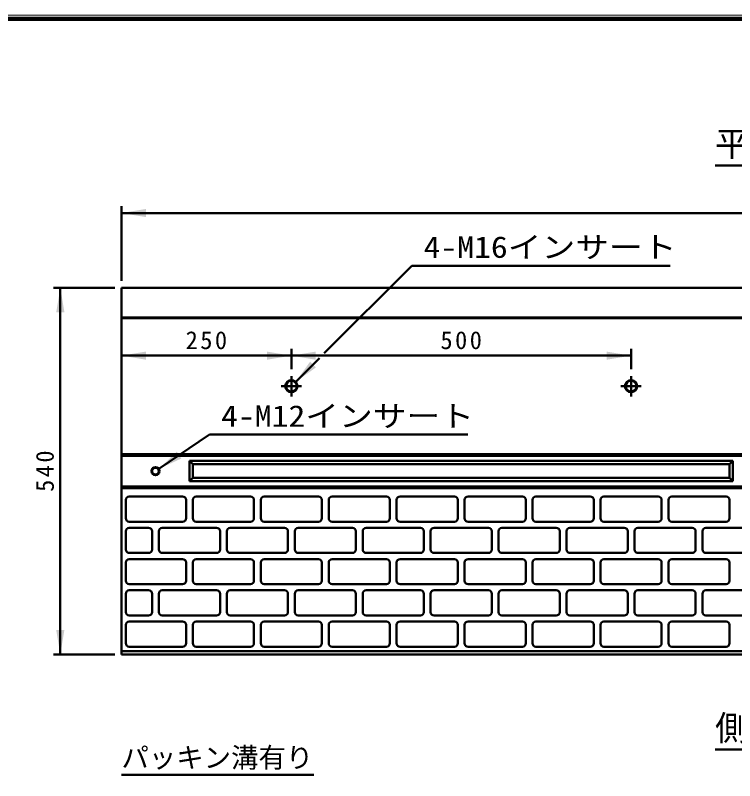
# Model space of a CAD drawing. Units: millimetres, scale not verified. Extents: x 100 to 4105, y 100 to 2870.
# Drawn here: x 1780 to 2838, y 1743 to 2870 of the extents above; entities that cross this region are included whole.
import ezdxf
from ezdxf.enums import TextEntityAlignment as Align

# ---------------------------------------------------------------- set-up
doc = ezdxf.new("R2010")
doc.units = ezdxf.units.MM
doc.header["$LTSCALE"] = 5
doc.linetypes.add('USER2', pattern=[13.4, 10, -1.2, 1, -1.2])
doc.layers.add('V-nasSTD', color=7, linetype='Continuous', lineweight=35)
doc.styles.add('ＭＳ ゴシック', font='')
doc.styles.get('ＭＳ ゴシック').set_extended_font_data('MS Gothic')

msp = doc.modelspace()

# ---------------------------------------------------------------- hatches: boundary and pattern name
at = {"layer": 'V-nasSTD'}
for points in [[(1972, 2584.887), (1936, 2578.887), (1972, 2572.887)], [(1852, 2432.887), (1846, 2468.887), (1840, 2432.887)], [(1972, 2374.887), (1936, 2368.887), (1972, 2362.887)], [(2150, 2362.887), (2186, 2368.887), (2150, 2374.887)], [(2222, 2374.887), (2186, 2368.887), (2222, 2362.887)], [(2650, 2362.887), (2686, 2368.887), (2650, 2374.887)], [(2213.577, 2359.949), (2192.364, 2330.251), (2222.062, 2351.464)], [(2024.152, 2217.445), (2020.791, 2222.415), (2017.43, 2227.385), (1990.97, 2202.248)], [(1840, 1964.887), (1846, 1928.887), (1852, 1964.887)]]:
    msp.add_hatch(color=256, dxfattribs=at).paths.add_polyline_path(points)

# ---------------------------------------------------------------- linework, layer by layer
at = {"layer": 'V-nasSTD', "lineweight": 100}
msp.add_line((4100, 2865), (105, 2865), dxfattribs=at)
at = {"layer": 'V-nasSTD', "lineweight": 50}
for p, q in [((2809.597, 2648.887), (3062.403, 2648.887)), ((1936, 2478.887), (1936, 2588.887)), ((1936, 2578.887), (3936, 2578.887)), ((2234.536, 2372.422), (2363.478, 2501.365)), ((2363.478, 2501.365), (2743.478, 2501.365)), ((1926, 2468.887), (1836, 2468.887)), ((1846, 1928.887), (1846, 2468.887)), ((1936, 2468.887), (1936, 1928.887)), ((3936, 2468.887), (1936, 2468.887)), ((2936, 2424.887), (1936, 2424.887)), ((2936, 2423.887), (1936, 2423.887)), ((2186, 2348.887), (2186, 2378.887)), ((2686, 2348.887), (2686, 2378.887)), ((1936, 2368.887), (2186, 2368.887)), ((2186, 2368.887), (2686, 2368.887)), ((2192.364, 2330.251), (2227.464, 2365.351)), ((2065.523, 2252.665), (1990.97, 2202.248)), ((2065.523, 2252.665), (2445.523, 2252.665)), ((3936, 2223.887), (1936, 2223.887)), ((3936, 2221.387), (1936, 2221.387)), ((2836, 2213.887), (2036, 2213.887)), ((2036, 2213.887), (2036, 2183.887)), ((2041, 2208.887), (2036, 2213.887)), ((2831, 2208.887), (2041, 2208.887)), ((2041, 2208.887), (2041, 2188.887)), ((2831, 2208.887), (2836, 2213.887)), ((2831, 2208.887), (2831, 2188.887)), ((2836, 2213.887), (2836, 2183.887)), ((2041, 2188.887), (2036, 2183.887)), ((2831, 2188.887), (2041, 2188.887)), ((2831, 2188.887), (2836, 2183.887)), ((3936, 2176.387), (1936, 2176.387)), ((2836, 2183.887), (2036, 2183.887)), ((3936, 2173.887), (1936, 2173.887)), ((1942.5, 2129.387), (1942.5, 2156.387)), ((1947.5, 2161.387), (2026, 2161.387)), ((2031, 2156.387), (2031, 2129.387)), ((2041, 2129.387), (2041, 2156.387)), ((2046, 2161.387), (2126, 2161.387)), ((2131, 2156.387), (2131, 2129.387)), ((2141, 2129.387), (2141, 2156.387)), ((2146, 2161.387), (2226, 2161.387)), ((2231, 2156.387), (2231, 2129.387)), ((2241, 2129.387), (2241, 2156.387)), ((2246, 2161.387), (2326, 2161.387)), ((2331, 2156.387), (2331, 2129.387)), ((2341, 2129.387), (2341, 2156.387)), ((2346, 2161.387), (2426, 2161.387)), ((2431, 2156.387), (2431, 2129.387)), ((2441, 2129.387), (2441, 2156.387)), ((2446, 2161.387), (2526, 2161.387)), ((2531, 2156.387), (2531, 2129.387)), ((2541, 2129.387), (2541, 2156.387)), ((2546, 2161.387), (2626, 2161.387)), ((2631, 2156.387), (2631, 2129.387)), ((2641, 2129.387), (2641, 2156.387)), ((2646, 2161.387), (2726, 2161.387)), ((2731, 2156.387), (2731, 2129.387)), ((2741, 2129.387), (2741, 2156.387)), ((2746, 2161.387), (2826, 2161.387)), ((2831, 2156.387), (2831, 2129.387)), ((2026, 2124.387), (1947.5, 2124.387)), ((2126, 2124.387), (2046, 2124.387)), ((2226, 2124.387), (2146, 2124.387)), ((2326, 2124.387), (2246, 2124.387)), ((2426, 2124.387), (2346, 2124.387)), ((2526, 2124.387), (2446, 2124.387)), ((2626, 2124.387), (2546, 2124.387)), ((2726, 2124.387), (2646, 2124.387)), ((2826, 2124.387), (2746, 2124.387)), ((1942.5, 2110.387), (1942.5, 2083.387)), ((1976, 2115.387), (1947.5, 2115.387)), ((1981, 2083.387), (1981, 2110.387)), ((1991, 2110.387), (1991, 2083.387)), ((2076, 2115.387), (1996, 2115.387)), ((2081, 2083.387), (2081, 2110.387)), ((2091, 2110.387), (2091, 2083.387)), ((2176, 2115.387), (2096, 2115.387)), ((2181, 2083.387), (2181, 2110.387)), ((2191, 2110.387), (2191, 2083.387)), ((2276, 2115.387), (2196, 2115.387)), ((2281, 2083.387), (2281, 2110.387)), ((2291, 2110.387), (2291, 2083.387)), ((2376, 2115.387), (2296, 2115.387)), ((2381, 2083.387), (2381, 2110.387)), ((2391, 2110.387), (2391, 2083.387)), ((2476, 2115.387), (2396, 2115.387)), ((2481, 2083.387), (2481, 2110.387)), ((2491, 2110.387), (2491, 2083.387)), ((2576, 2115.387), (2496, 2115.387)), ((2581, 2083.387), (2581, 2110.387)), ((2591, 2110.387), (2591, 2083.387)), ((2676, 2115.387), (2596, 2115.387)), ((2681, 2083.387), (2681, 2110.387)), ((2691, 2110.387), (2691, 2083.387)), ((2776, 2115.387), (2696, 2115.387)), ((2781, 2083.387), (2781, 2110.387)), ((2791, 2110.387), (2791, 2083.387)), ((2876, 2115.387), (2796, 2115.387)), ((1947.5, 2078.387), (1976, 2078.387)), ((1996, 2078.387), (2076, 2078.387)), ((2096, 2078.387), (2176, 2078.387)), ((2196, 2078.387), (2276, 2078.387)), ((2296, 2078.387), (2376, 2078.387)), ((2396, 2078.387), (2476, 2078.387)), ((2496, 2078.387), (2576, 2078.387)), ((2596, 2078.387), (2676, 2078.387)), ((2696, 2078.387), (2776, 2078.387)), ((2796, 2078.387), (2876, 2078.387)), ((1942.5, 2064.387), (1942.5, 2037.387)), ((2026, 2069.387), (1947.5, 2069.387)), ((2031, 2037.387), (2031, 2064.387)), ((2041, 2064.387), (2041, 2037.387)), ((2126, 2069.387), (2046, 2069.387)), ((2131, 2037.387), (2131, 2064.387)), ((2141, 2064.387), (2141, 2037.387)), ((2226, 2069.387), (2146, 2069.387)), ((2231, 2037.387), (2231, 2064.387)), ((2241, 2064.387), (2241, 2037.387)), ((2326, 2069.387), (2246, 2069.387)), ((2331, 2037.387), (2331, 2064.387)), ((2341, 2064.387), (2341, 2037.387)), ((2426, 2069.387), (2346, 2069.387)), ((2431, 2037.387), (2431, 2064.387)), ((2441, 2064.387), (2441, 2037.387)), ((2526, 2069.387), (2446, 2069.387)), ((2531, 2037.387), (2531, 2064.387)), ((2541, 2064.387), (2541, 2037.387)), ((2626, 2069.387), (2546, 2069.387)), ((2631, 2037.387), (2631, 2064.387)), ((2641, 2064.387), (2641, 2037.387)), ((2726, 2069.387), (2646, 2069.387)), ((2731, 2037.387), (2731, 2064.387)), ((2741, 2064.387), (2741, 2037.387)), ((2826, 2069.387), (2746, 2069.387)), ((2831, 2037.387), (2831, 2064.387)), ((1947.5, 2032.387), (2026, 2032.387)), ((2046, 2032.387), (2126, 2032.387)), ((2146, 2032.387), (2226, 2032.387)), ((2246, 2032.387), (2326, 2032.387)), ((2346, 2032.387), (2426, 2032.387)), ((2446, 2032.387), (2526, 2032.387)), ((2546, 2032.387), (2626, 2032.387)), ((2646, 2032.387), (2726, 2032.387)), ((2746, 2032.387), (2826, 2032.387)), ((1942.5, 2018.387), (1942.5, 1991.387)), ((1976, 2023.387), (1947.5, 2023.387)), ((1981, 1991.387), (1981, 2018.387)), ((1991, 2018.387), (1991, 1991.387)), ((2076, 2023.387), (1996, 2023.387)), ((2081, 1991.387), (2081, 2018.387)), ((2091, 2018.387), (2091, 1991.387)), ((2176, 2023.387), (2096, 2023.387)), ((2181, 1991.387), (2181, 2018.387)), ((2191, 2018.387), (2191, 1991.387)), ((2276, 2023.387), (2196, 2023.387)), ((2281, 1991.387), (2281, 2018.387)), ((2291, 2018.387), (2291, 1991.387)), ((2376, 2023.387), (2296, 2023.387)), ((2381, 1991.387), (2381, 2018.387)), ((2391, 2018.387), (2391, 1991.387)), ((2476, 2023.387), (2396, 2023.387)), ((2481, 1991.387), (2481, 2018.387)), ((2491, 2018.387), (2491, 1991.387)), ((2576, 2023.387), (2496, 2023.387)), ((2581, 1991.387), (2581, 2018.387)), ((2591, 2018.387), (2591, 1991.387)), ((2676, 2023.387), (2596, 2023.387)), ((2681, 1991.387), (2681, 2018.387)), ((2691, 2018.387), (2691, 1991.387)), ((2776, 2023.387), (2696, 2023.387)), ((2781, 1991.387), (2781, 2018.387)), ((2791, 2018.387), (2791, 1991.387)), ((2876, 2023.387), (2796, 2023.387)), ((1947.5, 1986.387), (1976, 1986.387)), ((1996, 1986.387), (2076, 1986.387)), ((2096, 1986.387), (2176, 1986.387)), ((2196, 1986.387), (2276, 1986.387)), ((2296, 1986.387), (2376, 1986.387)), ((2396, 1986.387), (2476, 1986.387)), ((2496, 1986.387), (2576, 1986.387)), ((2596, 1986.387), (2676, 1986.387)), ((2696, 1986.387), (2776, 1986.387)), ((2796, 1986.387), (2876, 1986.387)), ((1942.5, 1972.387), (1942.5, 1945.387)), ((2026, 1977.387), (1947.5, 1977.387)), ((2031, 1945.387), (2031, 1972.387)), ((2041, 1972.387), (2041, 1945.387)), ((2126, 1977.387), (2046, 1977.387)), ((2131, 1945.387), (2131, 1972.387)), ((2141, 1972.387), (2141, 1945.387)), ((2226, 1977.387), (2146, 1977.387)), ((2231, 1945.387), (2231, 1972.387)), ((2241, 1972.387), (2241, 1945.387)), ((2326, 1977.387), (2246, 1977.387)), ((2331, 1945.387), (2331, 1972.387)), ((2341, 1972.387), (2341, 1945.387)), ((2426, 1977.387), (2346, 1977.387)), ((2431, 1945.387), (2431, 1972.387)), ((2441, 1972.387), (2441, 1945.387)), ((2526, 1977.387), (2446, 1977.387)), ((2531, 1945.387), (2531, 1972.387)), ((2541, 1972.387), (2541, 1945.387)), ((2626, 1977.387), (2546, 1977.387)), ((2631, 1945.387), (2631, 1972.387)), ((2641, 1972.387), (2641, 1945.387)), ((2726, 1977.387), (2646, 1977.387)), ((2731, 1945.387), (2731, 1972.387)), ((2741, 1972.387), (2741, 1945.387)), ((2826, 1977.387), (2746, 1977.387)), ((2831, 1945.387), (2831, 1972.387)), ((1947.5, 1940.387), (2026, 1940.387)), ((2046, 1940.387), (2126, 1940.387)), ((2146, 1940.387), (2226, 1940.387)), ((2246, 1940.387), (2326, 1940.387)), ((2346, 1940.387), (2426, 1940.387)), ((2446, 1940.387), (2526, 1940.387)), ((2546, 1940.387), (2626, 1940.387)), ((2646, 1940.387), (2726, 1940.387)), ((2746, 1940.387), (2826, 1940.387)), ((1926, 1928.887), (1836, 1928.887)), ((1936, 1933.887), (2936, 1933.887)), ((1936, 1928.887), (3936, 1928.887)), ((2809.597, 1788.887), (3062.403, 1788.887)), ((1936, 1751.559), (2219.208, 1751.559))]:
    msp.add_line(p, q, dxfattribs=at)
at = {"layer": 'V-nasSTD', "linetype": 'USER2', "lineweight": 50}
for p, q in [((2186, 2338.887), (2186, 2308.887)), ((2686, 2338.887), (2686, 2308.887)), ((2201, 2323.887), (2171, 2323.887)), ((2701, 2323.887), (2671, 2323.887))]:
    msp.add_line(p, q, dxfattribs=at)
at = {"layer": 'V-nasSTD', "lineweight": 13}
msp.add_lwpolyline([(100, 100), (100, 2870), (4105, 2870), (4105, 100)], close=True, dxfattribs=at)
at = {"layer": 'V-nasSTD', "lineweight": 50}
for centre, radius in [((2186, 2323.887), 9), ((2686, 2323.887), 9), ((2186, 2323.887), 8), ((2686, 2323.887), 8), ((1986, 2198.887), 6), ((1986, 2198.887), 5)]:
    msp.add_circle(centre, radius, dxfattribs=at)
for centre, start, end in [((1947.5, 2156.387), 90, 180), ((2026, 2156.387), 0, 90), ((2046, 2156.387), 90, 180), ((2126, 2156.387), 0, 90), ((2146, 2156.387), 90, 180), ((2226, 2156.387), 0, 90), ((2246, 2156.387), 90, 180), ((2326, 2156.387), 0, 90), ((2346, 2156.387), 90, 180), ((2426, 2156.387), 0, 90), ((2446, 2156.387), 90, 180), ((2526, 2156.387), 0, 90), ((2546, 2156.387), 90, 180), ((2626, 2156.387), 0, 90), ((2646, 2156.387), 90, 180), ((2726, 2156.387), 0, 90), ((2746, 2156.387), 90, 180), ((2826, 2156.387), 0, 90), ((1947.5, 2129.387), 180, 270), ((2026, 2129.387), 270, 0), ((2046, 2129.387), 180, 270), ((2126, 2129.387), 270, 0), ((2146, 2129.387), 180, 270), ((2226, 2129.387), 270, 0), ((2246, 2129.387), 180, 270), ((2326, 2129.387), 270, 0), ((2346, 2129.387), 180, 270), ((2426, 2129.387), 270, 0), ((2446, 2129.387), 180, 270), ((2526, 2129.387), 270, 0), ((2546, 2129.387), 180, 270), ((2626, 2129.387), 270, 0), ((2646, 2129.387), 180, 270), ((2726, 2129.387), 270, 0), ((2746, 2129.387), 180, 270), ((2826, 2129.387), 270, 0), ((1947.5, 2110.387), 90, 180), ((1976, 2110.387), 0, 90), ((1996, 2110.387), 90, 180), ((2076, 2110.387), 0, 90), ((2096, 2110.387), 90, 180), ((2176, 2110.387), 0, 90), ((2196, 2110.387), 90, 180), ((2276, 2110.387), 0, 90), ((2296, 2110.387), 90, 180), ((2376, 2110.387), 0, 90), ((2396, 2110.387), 90, 180), ((2476, 2110.387), 0, 90), ((2496, 2110.387), 90, 180), ((2576, 2110.387), 0, 90), ((2596, 2110.387), 90, 180), ((2676, 2110.387), 0, 90), ((2696, 2110.387), 90, 180), ((2776, 2110.387), 0, 90), ((2796, 2110.387), 90, 180), ((1947.5, 2083.387), 180, 270), ((1976, 2083.387), 270, 0), ((1996, 2083.387), 180, 270), ((2076, 2083.387), 270, 0), ((2096, 2083.387), 180, 270), ((2176, 2083.387), 270, 0), ((2196, 2083.387), 180, 270), ((2276, 2083.387), 270, 0), ((2296, 2083.387), 180, 270), ((2376, 2083.387), 270, 0), ((2396, 2083.387), 180, 270), ((2476, 2083.387), 270, 0), ((2496, 2083.387), 180, 270), ((2576, 2083.387), 270, 0), ((2596, 2083.387), 180, 270), ((2676, 2083.387), 270, 0), ((2696, 2083.387), 180, 270), ((2776, 2083.387), 270, 0), ((2796, 2083.387), 180, 270), ((1947.5, 2064.387), 90, 180), ((2026, 2064.387), 0, 90), ((2046, 2064.387), 90, 180), ((2126, 2064.387), 0, 90), ((2146, 2064.387), 90, 180), ((2226, 2064.387), 0, 90), ((2246, 2064.387), 90, 180), ((2326, 2064.387), 0, 90), ((2346, 2064.387), 90, 180), ((2426, 2064.387), 0, 90), ((2446, 2064.387), 90, 180), ((2526, 2064.387), 0, 90), ((2546, 2064.387), 90, 180), ((2626, 2064.387), 0, 90), ((2646, 2064.387), 90, 180), ((2726, 2064.387), 0, 90), ((2746, 2064.387), 90, 180), ((2826, 2064.387), 0, 90), ((1947.5, 2037.387), 180, 270), ((2026, 2037.387), 270, 0), ((2046, 2037.387), 180, 270), ((2126, 2037.387), 270, 0), ((2146, 2037.387), 180, 270), ((2226, 2037.387), 270, 0), ((2246, 2037.387), 180, 270), ((2326, 2037.387), 270, 0), ((2346, 2037.387), 180, 270), ((2426, 2037.387), 270, 0), ((2446, 2037.387), 180, 270), ((2526, 2037.387), 270, 0), ((2546, 2037.387), 180, 270), ((2626, 2037.387), 270, 0), ((2646, 2037.387), 180, 270), ((2726, 2037.387), 270, 0), ((2746, 2037.387), 180, 270), ((2826, 2037.387), 270, 0), ((1947.5, 2018.387), 90, 180), ((1976, 2018.387), 0, 90), ((1996, 2018.387), 90, 180), ((2076, 2018.387), 0, 90), ((2096, 2018.387), 90, 180), ((2176, 2018.387), 0, 90), ((2196, 2018.387), 90, 180), ((2276, 2018.387), 0, 90), ((2296, 2018.387), 90, 180), ((2376, 2018.387), 0, 90), ((2396, 2018.387), 90, 180), ((2476, 2018.387), 0, 90), ((2496, 2018.387), 90, 180), ((2576, 2018.387), 0, 90), ((2596, 2018.387), 90, 180), ((2676, 2018.387), 0, 90), ((2696, 2018.387), 90, 180), ((2776, 2018.387), 0, 90), ((2796, 2018.387), 90, 180), ((1947.5, 1991.387), 180, 270), ((1976, 1991.387), 270, 0), ((1996, 1991.387), 180, 270), ((2076, 1991.387), 270, 0), ((2096, 1991.387), 180, 270), ((2176, 1991.387), 270, 0), ((2196, 1991.387), 180, 270), ((2276, 1991.387), 270, 0), ((2296, 1991.387), 180, 270), ((2376, 1991.387), 270, 0), ((2396, 1991.387), 180, 270), ((2476, 1991.387), 270, 0), ((2496, 1991.387), 180, 270), ((2576, 1991.387), 270, 0), ((2596, 1991.387), 180, 270), ((2676, 1991.387), 270, 0), ((2696, 1991.387), 180, 270), ((2776, 1991.387), 270, 0), ((2796, 1991.387), 180, 270), ((1947.5, 1972.387), 90, 180), ((2026, 1972.387), 0, 90), ((2046, 1972.387), 90, 180), ((2126, 1972.387), 0, 90), ((2146, 1972.387), 90, 180), ((2226, 1972.387), 0, 90), ((2246, 1972.387), 90, 180), ((2326, 1972.387), 0, 90), ((2346, 1972.387), 90, 180), ((2426, 1972.387), 0, 90), ((2446, 1972.387), 90, 180), ((2526, 1972.387), 0, 90), ((2546, 1972.387), 90, 180), ((2626, 1972.387), 0, 90), ((2646, 1972.387), 90, 180), ((2726, 1972.387), 0, 90), ((2746, 1972.387), 90, 180), ((2826, 1972.387), 0, 90), ((1947.5, 1945.387), 180, 270), ((2026, 1945.387), 270, 0), ((2046, 1945.387), 180, 270), ((2126, 1945.387), 270, 0), ((2146, 1945.387), 180, 270), ((2226, 1945.387), 270, 0), ((2246, 1945.387), 180, 270), ((2326, 1945.387), 270, 0), ((2346, 1945.387), 180, 270), ((2426, 1945.387), 270, 0), ((2446, 1945.387), 180, 270), ((2526, 1945.387), 270, 0), ((2546, 1945.387), 180, 270), ((2626, 1945.387), 270, 0), ((2646, 1945.387), 180, 270), ((2726, 1945.387), 270, 0), ((2746, 1945.387), 180, 270), ((2826, 1945.387), 270, 0)]:
    msp.add_arc(centre, 5, start, end, dxfattribs=at)

# ---------------------------------------------------------------- texts
at = {"layer": 'V-nasSTD', "style": 'ＭＳ ゴシック'}
for s, height, p in [('平\u3000面\u3000図', 36.95, (2809.597, 2699.287)), ('側\u3000面\u3000図', 36.95, (2809.597, 1839.287)), ('パッキン溝有り', 29.56, (1936, 1791.879))]:
    msp.add_text(s, height=height, dxfattribs=at).set_placement(p, align=Align.TOP_LEFT)
at = {"layer": 'V-nasSTD', "style": 'ＭＳ ゴシック', "width": 1.15}
for s, p in [('4-M16インサート', (2380.598, 2544.565)), ('4-M12インサート', (2082.643, 2295.865))]:
    msp.add_text(s, height=31.67, dxfattribs=at).set_placement(p, align=Align.TOP_LEFT)
at = {"layer": 'V-nasSTD', "char_height": 26.39, "attachment_point": 1, "style": 'ＭＳ ゴシック'}
for s, insert in [('\\T1.2;250', (2030.4, 2404.887)), ('\\T1.2;500', (2405.4, 2404.887))]:
    msp.add_mtext(s, dxfattribs=dict(at, insert=insert))
at = {"layer": 'V-nasSTD', "insert": (1810, 2168.287), "char_height": 26.39, "attachment_point": 1, "rotation": 90, "style": 'ＭＳ ゴシック'}
msp.add_mtext('\\T1.2;540', dxfattribs=at)

doc.saveas('drawing.dxf')
